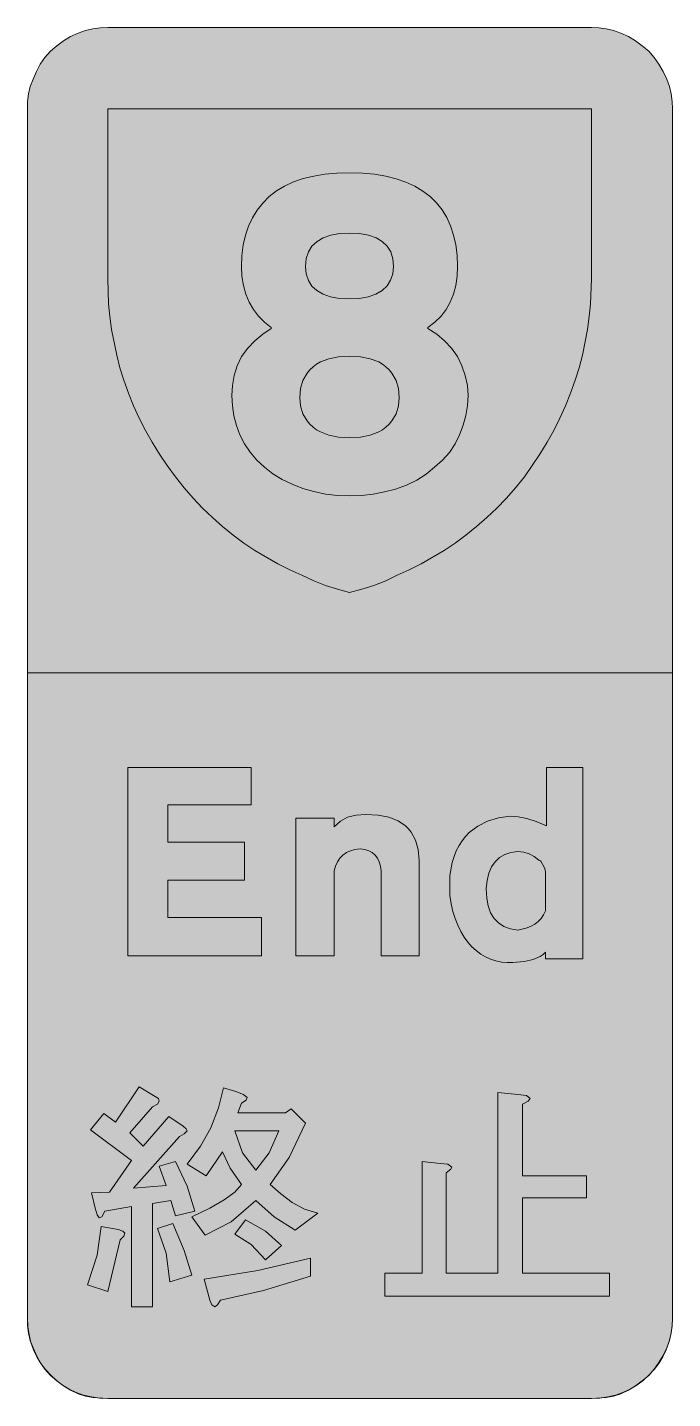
# Model space of a CAD drawing. Header units: metres. Extents: x 224 to 346, y 7 to 265.
import ezdxf

# ---------------------------------------------------------------- set-up
doc = ezdxf.new("R2010")
doc.units = ezdxf.units.M
for name, color, linetype, true_color in [('FILL_BLACK_000000', 7, 'Continuous', 0x000000), ('FILL_LIME_00FF00', 7, 'Continuous', 0x00ff00), ('FILL_WHITE_FFFFFF', 7, 'Continuous', 0xffffff), ('FILL_YELLOW_FFFF00', 7, 'Continuous', 0xffff00), ('STROKE_LIME_00FF00', 7, 'Continuous', 0x00ff00), ('STROKE_WHITE_FFFFFF', 7, 'Continuous', 0xffffff)]:
    doc.layers.add(name, color=color, linetype=linetype, true_color=true_color)

msp = doc.modelspace()

# ---------------------------------------------------------------- hatches: boundary and pattern name
at = {"layer": 'FILL_BLACK_000000', "true_color": 0x000000}
h = msp.add_hatch(color=7, dxfattribs=at)
h.dxf.hatch_style = 1
h.paths.add_polyline_path([(278.35, 177.57), (276.24, 178.18), (274.24, 178.95), (272.35, 179.87), (270.61, 180.95), (269.04, 182.16), (267.59, 183.51), (266.34, 184.98), (265.28, 186.56), (264.43, 188.24), (263.76, 190), (263.29, 191.83), (263.01, 193.72), (262.92, 195.66), (263.02, 197.55), (263.35, 199.42), (263.91, 201.25), (264.72, 203.04), (265.9, 204.59), (267.24, 205.99), (268.72, 207.22), (270.3, 208.26), (270.3, 208.44), (269.03, 209.45), (267.91, 210.59), (266.95, 211.86), (266.16, 213.26), (265.54, 214.77), (265.09, 216.39), (264.81, 218.12), (264.72, 219.96), (264.8, 222.05), (265.05, 224.01), (265.47, 225.84), (266.05, 227.54), (266.79, 229.12), (267.68, 230.57), (268.73, 231.89), (269.94, 233.1), (271.31, 234.17), (272.83, 235.09), (274.52, 235.87), (276.35, 236.5), (278.33, 236.98), (280.44, 237.33), (282.69, 237.53), (285.06, 237.6), (287.48, 237.53), (289.76, 237.32), (291.88, 236.96), (293.86, 236.46), (295.68, 235.83), (297.35, 235.06), (298.86, 234.15), (300.22, 233.1), (301.43, 231.92), (302.48, 230.6), (303.37, 229.16), (304.09, 227.58), (304.66, 225.87), (305.07, 224.03), (305.32, 222.06), (305.4, 219.96), (305.32, 218.12), (305.06, 216.39), (304.63, 214.77), (304.03, 213.26), (303.25, 211.86), (302.29, 210.59), (301.15, 209.45), (299.82, 208.44), (299.82, 208.26), (301.48, 207.22), (302.95, 205.99), (304.25, 204.59), (305.4, 203.04), (306.24, 201.25), (306.86, 199.42), (307.25, 197.55), (307.38, 195.66), (307.28, 193.77), (306.97, 191.9), (306.47, 190.07), (305.76, 188.28), (304.95, 186.56), (303.89, 184.95), (302.6, 183.47), (301.08, 182.16), (299.5, 180.88), (297.73, 179.75), (295.79, 178.79), (293.7, 178.02), (291.64, 177.52), (289.51, 177.12), (287.32, 176.86), (285.06, 176.76), (282.78, 176.85), (280.53, 177.12), (278.35, 177.57)])
h.paths.add_polyline_path([(279.57, 201.98), (278.86, 201.56), (278.22, 201.06), (277.59, 200.5), (277.07, 199.88), (276.28, 198.52), (275.84, 196.99), (275.7, 195.3), (275.84, 193.72), (276.28, 192.24), (277.07, 190.9), (277.59, 190.29), (278.22, 189.72), (278.86, 189.22), (279.57, 188.8), (281.17, 188.19), (283, 187.85), (285.06, 187.74), (287.12, 187.85), (288.95, 188.19), (290.55, 188.8), (291.26, 189.22), (291.9, 189.72), (292.53, 190.29), (293.05, 190.9), (293.83, 192.24), (294.28, 193.72), (294.42, 195.3), (294.28, 196.99), (293.83, 198.52), (293.05, 199.88), (292.53, 200.5), (291.9, 201.06), (291.26, 201.56), (290.55, 201.98), (288.95, 202.59), (287.12, 202.93), (285.06, 203.04), (283, 202.93), (281.17, 202.59), (279.57, 201.98)], flags=16)
h.paths.add_polyline_path([(292.81, 222.69), (292.14, 223.77), (291.22, 224.66), (290.05, 225.36), (288.63, 225.86), (286.97, 226.16), (285.06, 226.26), (283.17, 226.16), (281.53, 225.86), (280.12, 225.35), (278.94, 224.64), (277.99, 223.76), (277.32, 222.71), (276.91, 221.45), (276.78, 219.96), (276.91, 218.56), (277.31, 217.33), (277.98, 216.28), (278.89, 215.42), (280.07, 214.73), (281.49, 214.24), (283.15, 213.94), (285.06, 213.84), (286.95, 213.94), (288.59, 214.25), (290, 214.75), (291.18, 215.46), (292.12, 216.34), (292.8, 217.37), (293.2, 218.57), (293.34, 219.96), (293.21, 221.42), (292.81, 222.69)], flags=16)
h = msp.add_hatch(color=7, dxfattribs=at)
h.dxf.hatch_style = 1
h.paths.add_polyline_path([(250.86, 97.38), (268.5, 97.38), (268.5, 90.18), (243.3, 90.18), (243.3, 125.64), (266.52, 125.64), (266.52, 118.62), (250.86, 118.62), (250.86, 111.6), (265.26, 111.6), (265.26, 104.4), (250.86, 104.4), (250.86, 97.38)])
h = msp.add_hatch(color=7, dxfattribs=at)
h.dxf.hatch_style = 1
h.paths.add_polyline_path([(328.98, 125.64), (328.98, 89.64), (321.96, 89.64), (321.96, 90.9), (321.51, 90.46), (320.98, 90.08), (319.64, 89.51), (317.94, 89.13), (315.84, 88.92), (314.74, 88.91), (313.67, 89.01), (312.63, 89.22), (311.63, 89.55), (310.67, 89.98), (309.76, 90.52), (308.89, 91.16), (308.08, 91.91), (307.32, 92.77), (306.63, 93.72), (306, 94.78), (305.44, 95.93), (304.95, 97.19), (304.54, 98.54), (304.21, 99.98), (303.96, 101.52), (303.96, 105.3), (304.4, 107.78), (304.75, 108.91), (305.17, 109.96), (305.68, 110.93), (306.25, 111.82), (306.89, 112.64), (307.6, 113.38), (309.21, 114.62), (311.05, 115.55), (313.09, 116.17), (315.3, 116.46), (316.82, 116.36), (318.45, 116.03), (320.21, 115.47), (322.14, 114.66), (322.14, 125.64), (328.98, 125.64)])
h.paths.add_polyline_path([(321.94, 106.04), (321.78, 106.74), (321.06, 108), (320.88, 108.16), (320.7, 108.18), (319.85, 108.89), (318.92, 109.4), (317.89, 109.7), (316.74, 109.8), (315.46, 109.63), (314.32, 109.26), (313.33, 108.69), (312.49, 107.91), (311.81, 106.93), (311.3, 105.75), (310.96, 104.37), (310.8, 102.78), (310.89, 101.07), (311.17, 99.57), (311.64, 98.29), (312.28, 97.22), (313.12, 96.37), (314.14, 95.72), (315.35, 95.28), (316.74, 95.04), (318.49, 95.45), (319.26, 95.77), (319.96, 96.17), (320.58, 96.65), (321.12, 97.22), (321.58, 97.88), (321.96, 98.64), (321.96, 104.94), (321.94, 106.04)], flags=16)
h = msp.add_hatch(color=7, dxfattribs=at)
h.dxf.hatch_style = 1
h.paths.add_polyline_path([(291, 105.48), (291, 106.02), (291, 106.2), (290.88, 107.09), (290.66, 107.89), (290.33, 108.57), (289.9, 109.15), (289.35, 109.62), (288.7, 109.97), (287.93, 110.21), (287.04, 110.34), (286.08, 110.21), (285.22, 109.97), (284.46, 109.62), (283.8, 109.15), (283.24, 108.57), (282.79, 107.89), (282.43, 107.09), (282.18, 106.2), (282.18, 90.18), (274.98, 90.18), (274.98, 116.1), (282.18, 116.1), (282.18, 114.48), (283.37, 115.52), (284.7, 116.28), (286.34, 116.69), (288.12, 116.82), (290.46, 116.69), (292.48, 116.28), (294.19, 115.61), (295.59, 114.66), (296.18, 114.09), (296.69, 113.45), (297.49, 111.96), (297.99, 110.21), (298.2, 108.18), (298.2, 90.18), (291, 90.18), (291, 105.12), (291, 105.19), (291, 105.3), (291, 105.48)])
h = msp.add_hatch(color=7, dxfattribs=at)
h.dxf.hatch_style = 1
h.paths.add_polyline_path([(249.06, 63.36), (249.24, 62.82), (248.88, 62.28), (247.98, 61.74), (243.66, 56.88), (246.18, 54.36), (251.04, 59.94), (253.74, 58.14), (254.28, 57.6), (254.46, 57.24), (253.92, 56.7), (253.02, 56.16), (244.38, 46.44), (250.5, 46.98), (249.24, 50.58), (252.3, 51.48), (254.46, 46.8), (255.9, 42.12), (252.3, 41.22), (251.4, 44.1), (247.98, 43.56), (247.98, 24.12), (244.02, 24.12), (244.02, 43.02), (238.98, 42.12), (238.44, 41.04), (237.9, 40.86), (237.54, 41.4), (237.18, 42.66), (236.46, 45.54), (239.88, 45.72), (244.02, 51.66), (236.28, 57.42), (238.8, 60.48), (240.96, 58.86), (245.46, 65.52), (248.16, 63.9), (249.06, 63.36)])
h = msp.add_hatch(color=7, dxfattribs=at)
h.dxf.hatch_style = 1
h.paths.add_polyline_path([(265.8, 63.54), (265.62, 63), (264.72, 62.46), (264, 60.66), (273, 60.66), (274.08, 61.38), (276.78, 58.68), (273.72, 52.2), (270.12, 47.16), (272.1, 45.36), (274.26, 43.74), (276.6, 42.48), (279.12, 41.76), (274.8, 38.52), (270.84, 41.04), (267.42, 44.1), (262.74, 40.14), (257.88, 37.62), (255.36, 41.04), (258.78, 42.66), (261.48, 44.28), (263.46, 45.72), (264.72, 47.16), (262.56, 50.22), (261.12, 53.28), (258.06, 48.78), (254.46, 50.94), (256.98, 54.36), (258.96, 57.78), (260.4, 61.56), (261.3, 65.34), (263.64, 64.62), (265.08, 64.08), (265.8, 63.54)])
h.paths.add_polyline_path([(267.42, 49.86), (269.94, 53.1), (271.74, 57.24), (263.46, 57.24), (264.9, 53.1), (267.42, 49.86)], flags=16)
h = msp.add_hatch(color=7, dxfattribs=at)
h.dxf.hatch_style = 1
h.paths.add_polyline_path([(318.36, 63.9), (319.08, 63.36), (318.72, 62.82), (317.64, 62.28), (317.64, 48.78), (329.7, 48.78), (329.7, 44.64), (317.64, 44.64), (317.64, 30.42), (334.02, 30.42), (334.02, 26.1), (291.72, 26.1), (291.72, 30.42), (298.74, 30.42), (298.74, 51.48), (302.16, 51.12), (303.6, 50.94), (304.32, 50.4), (304.14, 50.04), (303.24, 49.32), (303.24, 30.42), (312.96, 30.42), (312.96, 64.44), (316.74, 64.08), (318.36, 63.9)])
h = msp.add_hatch(color=7, dxfattribs=at)
h.dxf.hatch_style = 1
h.paths.add_polyline_path([(242.4, 38.34), (242.76, 37.98), (242.58, 37.44), (241.86, 36.72), (239.52, 27), (235.74, 28.26), (237.54, 33.84), (238.26, 39.24), (241.5, 38.7), (242.4, 38.34)])
h = msp.add_hatch(color=7, dxfattribs=at)
h.dxf.hatch_style = 1
h.paths.add_polyline_path([(253.92, 34.74), (255.36, 30.06), (251.22, 28.8), (250.5, 34.2), (248.88, 38.88), (251.76, 39.78), (253.92, 34.74)])
h = msp.add_hatch(color=7, dxfattribs=at)
h.dxf.hatch_style = 1
h.paths.add_polyline_path([(269.22, 38.34), (272.28, 35.64), (269.22, 32.94), (266.52, 35.82), (263.46, 37.8), (265.44, 40.5), (269.22, 38.34)])
h = msp.add_hatch(color=7, dxfattribs=at)
h.dxf.hatch_style = 1
h.paths.add_polyline_path([(267.78, 30.96), (277.68, 33.3), (277.68, 29.88), (268.86, 27.18), (260.76, 25.38), (260.22, 24.48), (259.68, 24.12), (259.14, 24.48), (258.78, 25.38), (257.7, 29.34), (267.78, 30.96)])
at = {"layer": 'FILL_LIME_00FF00', "true_color": 0x00ff00}
h = msp.add_hatch(color=7, dxfattribs=at)
h.dxf.hatch_style = 1
h.paths.add_polyline_path([(224.4, 249.66), (224.44, 251.04), (224.6, 252.45), (224.93, 253.86), (225.48, 255.24), (226.09, 256.69), (226.83, 258.05), (227.71, 259.32), (228.72, 260.46), (229.94, 261.5), (231.19, 262.44), (232.52, 263.24), (233.94, 263.88), (235.32, 264.35), (236.73, 264.69), (238.14, 264.89), (239.52, 264.96), (330.6, 264.96), (331.98, 264.89), (333.39, 264.69), (334.8, 264.35), (336.18, 263.88), (337.6, 263.24), (338.92, 262.44), (340.18, 261.5), (341.4, 260.46), (342.42, 259.32), (343.31, 258.05), (344.11, 256.69), (344.82, 255.24), (345.29, 253.86), (345.63, 252.45), (345.83, 251.04), (345.9, 249.66), (345.9, 143.46), (224.4, 143.46), (224.4, 249.66)])
at = {"layer": 'FILL_WHITE_FFFFFF', "true_color": 0xffffff}
h = msp.add_hatch(color=7, dxfattribs=at)
h.dxf.hatch_style = 1
h.paths.add_polyline_path([(345.9, 143.46), (345.9, 21.96), (345.83, 20.58), (345.63, 19.17), (345.29, 17.76), (344.82, 16.38), (344.11, 14.96), (343.31, 13.64), (342.42, 12.38), (341.4, 11.16), (340.18, 10.15), (338.92, 9.25), (337.6, 8.45), (336.18, 7.74), (334.8, 7.3), (333.39, 7.02), (330.6, 6.84), (239.52, 6.84), (236.73, 7.02), (235.32, 7.3), (233.94, 7.74), (232.52, 8.45), (231.19, 9.25), (229.94, 10.15), (228.72, 11.16), (227.71, 12.38), (226.83, 13.64), (226.09, 14.96), (225.48, 16.38), (224.93, 17.76), (224.6, 19.17), (224.44, 20.58), (224.4, 21.96), (224.4, 143.46), (345.9, 143.46)])
at = {"layer": 'FILL_YELLOW_FFFF00', "true_color": 0xffff00}
h = msp.add_hatch(color=7, dxfattribs=at)
h.dxf.hatch_style = 1
h.paths.add_polyline_path([(282.79, 159.19), (280.56, 159.93), (278.33, 160.81), (276.06, 161.82), (273.8, 162.83), (271.58, 163.96), (267.24, 166.5), (265.17, 167.9), (263.13, 169.4), (261.15, 171), (259.23, 172.69), (257.38, 174.47), (255.6, 176.35), (253.9, 178.31), (252.3, 180.36), (250.73, 182.48), (249.26, 184.64), (247.9, 186.86), (246.63, 189.11), (245.47, 191.41), (244.4, 193.75), (243.44, 196.13), (242.58, 198.54), (241.83, 200.87), (241.21, 203.24), (240.24, 208.08), (239.9, 210.51), (239.68, 212.92), (239.52, 217.62), (239.52, 249.66), (330.6, 249.66), (330.6, 217.62), (330.44, 212.92), (330.22, 210.51), (329.88, 208.08), (328.91, 203.24), (328.29, 200.87), (327.54, 198.54), (326.68, 196.13), (325.72, 193.75), (324.66, 191.41), (323.51, 189.11), (322.27, 186.86), (320.93, 184.64), (318, 180.36), (316.34, 178.31), (314.6, 176.35), (312.79, 174.47), (310.91, 172.69), (308.98, 171), (306.99, 169.4), (304.95, 167.9), (302.88, 166.5), (298.54, 163.96), (296.32, 162.83), (294.06, 161.82), (291.87, 160.81), (289.63, 159.93), (287.35, 159.19), (285.06, 158.58), (282.79, 159.19)])

# ---------------------------------------------------------------- linework, layer by layer
at = {"layer": 'FILL_BLACK_000000', "lineweight": 0, "true_color": 0x000000}
for points in [[(278.35, 177.57), (276.24, 178.18), (274.24, 178.95), (272.35, 179.87), (270.61, 180.95), (269.04, 182.16), (267.59, 183.51), (266.34, 184.98), (265.28, 186.56), (264.43, 188.24), (263.76, 190), (263.29, 191.83), (263.01, 193.72), (262.92, 195.66), (263.02, 197.55), (263.35, 199.42), (263.91, 201.25), (264.72, 203.04), (265.9, 204.59), (267.24, 205.99), (268.72, 207.22), (270.3, 208.26), (270.3, 208.44), (269.03, 209.45), (267.91, 210.59), (266.95, 211.86), (266.16, 213.26), (265.54, 214.77), (265.09, 216.39), (264.81, 218.12), (264.72, 219.96), (264.8, 222.05), (265.05, 224.01), (265.47, 225.84), (266.05, 227.54), (266.79, 229.12), (267.68, 230.57), (268.73, 231.89), (269.94, 233.1), (271.31, 234.17), (272.83, 235.09), (274.52, 235.87), (276.35, 236.5), (278.33, 236.98), (280.44, 237.33), (282.69, 237.53), (285.06, 237.6), (287.48, 237.53), (289.76, 237.32), (291.88, 236.96), (293.86, 236.46), (295.68, 235.83), (297.35, 235.06), (298.86, 234.15), (300.22, 233.1), (301.43, 231.92), (302.48, 230.6), (303.37, 229.16), (304.09, 227.58), (304.66, 225.87), (305.07, 224.03), (305.32, 222.06), (305.4, 219.96), (305.32, 218.12), (305.06, 216.39), (304.63, 214.77), (304.03, 213.26), (303.25, 211.86), (302.29, 210.59), (301.15, 209.45), (299.82, 208.44), (299.82, 208.26), (301.48, 207.22), (302.95, 205.99), (304.25, 204.59), (305.4, 203.04), (306.24, 201.25), (306.86, 199.42), (307.25, 197.55), (307.38, 195.66), (307.28, 193.77), (306.97, 191.9), (306.47, 190.07), (305.76, 188.28), (304.95, 186.56), (303.89, 184.95), (302.6, 183.47), (301.08, 182.16), (299.5, 180.88), (297.73, 179.75), (295.79, 178.79), (293.7, 178.02), (291.64, 177.52), (289.51, 177.12), (287.32, 176.86), (285.06, 176.76), (282.78, 176.85), (280.53, 177.12)], [(292.81, 222.69), (292.14, 223.77), (291.22, 224.66), (290.05, 225.36), (288.63, 225.86), (286.97, 226.16), (285.06, 226.26), (283.17, 226.16), (281.53, 225.86), (280.12, 225.35), (278.94, 224.64), (277.99, 223.76), (277.32, 222.71), (276.91, 221.45), (276.78, 219.96), (276.91, 218.56), (277.31, 217.33), (277.98, 216.28), (278.89, 215.42), (280.07, 214.73), (281.49, 214.24), (283.15, 213.94), (285.06, 213.84), (286.95, 213.94), (288.59, 214.25), (290, 214.75), (291.18, 215.46), (292.12, 216.34), (292.8, 217.37), (293.2, 218.57), (293.34, 219.96), (293.21, 221.42)], [(279.57, 201.98), (278.86, 201.56), (278.22, 201.06), (277.59, 200.5), (277.07, 199.88), (276.28, 198.52), (275.84, 196.99), (275.7, 195.3), (275.84, 193.72), (276.28, 192.24), (277.07, 190.9), (277.59, 190.29), (278.22, 189.72), (278.86, 189.22), (279.57, 188.8), (281.17, 188.19), (283, 187.85), (285.06, 187.74), (287.12, 187.85), (288.95, 188.19), (290.55, 188.8), (291.26, 189.22), (291.9, 189.72), (292.53, 190.29), (293.05, 190.9), (293.83, 192.24), (294.28, 193.72), (294.42, 195.3), (294.28, 196.99), (293.83, 198.52), (293.05, 199.88), (292.53, 200.5), (291.9, 201.06), (291.26, 201.56), (290.55, 201.98), (288.95, 202.59), (287.12, 202.93), (285.06, 203.04), (283, 202.93), (281.17, 202.59)], [(250.86, 97.38), (268.5, 97.38), (268.5, 90.18), (243.3, 90.18), (243.3, 125.64), (266.52, 125.64), (266.52, 118.62), (250.86, 118.62), (250.86, 111.6), (265.26, 111.6), (265.26, 104.4), (250.86, 104.4)], [(328.98, 125.64), (328.98, 89.64), (321.96, 89.64), (321.96, 90.9), (321.51, 90.46), (320.98, 90.08), (319.64, 89.51), (317.94, 89.13), (315.84, 88.92), (314.74, 88.91), (313.67, 89.01), (312.63, 89.22), (311.63, 89.55), (310.67, 89.98), (309.76, 90.52), (308.89, 91.16), (308.08, 91.91), (307.32, 92.77), (306.63, 93.72), (306, 94.78), (305.44, 95.93), (304.95, 97.19), (304.54, 98.54), (304.21, 99.98), (303.96, 101.52), (303.96, 105.3), (304.4, 107.78), (304.75, 108.91), (305.17, 109.96), (305.68, 110.93), (306.25, 111.82), (306.89, 112.64), (307.6, 113.38), (309.21, 114.62), (311.05, 115.55), (313.09, 116.17), (315.3, 116.46), (316.82, 116.36), (318.45, 116.03), (320.21, 115.47), (322.14, 114.66), (322.14, 125.64)], [(291, 105.48), (291, 106.02), (291, 106.2), (290.88, 107.09), (290.66, 107.89), (290.33, 108.57), (289.9, 109.15), (289.35, 109.62), (288.7, 109.97), (287.93, 110.21), (287.04, 110.34), (286.08, 110.21), (285.22, 109.97), (284.46, 109.62), (283.8, 109.15), (283.24, 108.57), (282.79, 107.89), (282.43, 107.09), (282.18, 106.2), (282.18, 90.18), (274.98, 90.18), (274.98, 116.1), (282.18, 116.1), (282.18, 114.48), (283.37, 115.52), (284.7, 116.28), (286.34, 116.69), (288.12, 116.82), (290.46, 116.69), (292.48, 116.28), (294.19, 115.61), (295.59, 114.66), (296.18, 114.09), (296.69, 113.45), (297.49, 111.96), (297.99, 110.21), (298.2, 108.18), (298.2, 90.18), (291, 90.18), (291, 105.12), (291, 105.19), (291, 105.3)], [(321.94, 106.04), (321.78, 106.74), (321.06, 108), (320.88, 108.16), (320.7, 108.18), (319.85, 108.89), (318.92, 109.4), (317.89, 109.7), (316.74, 109.8), (315.46, 109.63), (314.32, 109.26), (313.33, 108.69), (312.49, 107.91), (311.81, 106.93), (311.3, 105.75), (310.96, 104.37), (310.8, 102.78), (310.89, 101.07), (311.17, 99.57), (311.64, 98.29), (312.28, 97.22), (313.12, 96.37), (314.14, 95.72), (315.35, 95.28), (316.74, 95.04), (318.49, 95.45), (319.26, 95.77), (319.96, 96.17), (320.58, 96.65), (321.12, 97.22), (321.58, 97.88), (321.96, 98.64), (321.96, 104.94)], [(249.06, 63.36), (249.24, 62.82), (248.88, 62.28), (247.98, 61.74), (243.66, 56.88), (246.18, 54.36), (251.04, 59.94), (253.74, 58.14), (254.28, 57.6), (254.46, 57.24), (253.92, 56.7), (253.02, 56.16), (244.38, 46.44), (250.5, 46.98), (249.24, 50.58), (252.3, 51.48), (254.46, 46.8), (255.9, 42.12), (252.3, 41.22), (251.4, 44.1), (247.98, 43.56), (247.98, 24.12), (244.02, 24.12), (244.02, 43.02), (238.98, 42.12), (238.44, 41.04), (237.9, 40.86), (237.54, 41.4), (237.18, 42.66), (236.46, 45.54), (239.88, 45.72), (244.02, 51.66), (236.28, 57.42), (238.8, 60.48), (240.96, 58.86), (245.46, 65.52), (248.16, 63.9)], [(265.8, 63.54), (265.62, 63), (264.72, 62.46), (264, 60.66), (273, 60.66), (274.08, 61.38), (276.78, 58.68), (273.72, 52.2), (270.12, 47.16), (272.1, 45.36), (274.26, 43.74), (276.6, 42.48), (279.12, 41.76), (274.8, 38.52), (270.84, 41.04), (267.42, 44.1), (262.74, 40.14), (257.88, 37.62), (255.36, 41.04), (258.78, 42.66), (261.48, 44.28), (263.46, 45.72), (264.72, 47.16), (262.56, 50.22), (261.12, 53.28), (258.06, 48.78), (254.46, 50.94), (256.98, 54.36), (258.96, 57.78), (260.4, 61.56), (261.3, 65.34), (263.64, 64.62), (265.08, 64.08)], [(318.36, 63.9), (319.08, 63.36), (318.72, 62.82), (317.64, 62.28), (317.64, 48.78), (329.7, 48.78), (329.7, 44.64), (317.64, 44.64), (317.64, 30.42), (334.02, 30.42), (334.02, 26.1), (291.72, 26.1), (291.72, 30.42), (298.74, 30.42), (298.74, 51.48), (302.16, 51.12), (303.6, 50.94), (304.32, 50.4), (304.14, 50.04), (303.24, 49.32), (303.24, 30.42), (312.96, 30.42), (312.96, 64.44), (316.74, 64.08)], [(267.42, 49.86), (269.94, 53.1), (271.74, 57.24), (263.46, 57.24), (264.9, 53.1)], [(242.4, 38.34), (242.76, 37.98), (242.58, 37.44), (241.86, 36.72), (239.52, 27), (235.74, 28.26), (237.54, 33.84), (238.26, 39.24), (241.5, 38.7)], [(253.92, 34.74), (255.36, 30.06), (251.22, 28.8), (250.5, 34.2), (248.88, 38.88), (251.76, 39.78)], [(269.22, 38.34), (272.28, 35.64), (269.22, 32.94), (266.52, 35.82), (263.46, 37.8), (265.44, 40.5)], [(267.78, 30.96), (277.68, 33.3), (277.68, 29.88), (268.86, 27.18), (260.76, 25.38), (260.22, 24.48), (259.68, 24.12), (259.14, 24.48), (258.78, 25.38), (257.7, 29.34)]]:
    msp.add_lwpolyline(points, close=True, dxfattribs=at)
at = {"layer": 'FILL_LIME_00FF00', "lineweight": 0, "true_color": 0x00ff00}
msp.add_lwpolyline([(224.4, 249.66), (224.44, 251.04), (224.6, 252.45), (224.93, 253.86), (225.48, 255.24), (226.09, 256.69), (226.83, 258.05), (227.71, 259.32), (228.72, 260.46), (229.94, 261.5), (231.19, 262.44), (232.52, 263.24), (233.94, 263.88), (235.32, 264.35), (236.73, 264.69), (238.14, 264.89), (239.52, 264.96), (330.6, 264.96), (331.98, 264.89), (333.39, 264.69), (334.8, 264.35), (336.18, 263.88), (337.6, 263.24), (338.92, 262.44), (340.18, 261.5), (341.4, 260.46), (342.42, 259.32), (343.31, 258.05), (344.11, 256.69), (344.82, 255.24), (345.29, 253.86), (345.63, 252.45), (345.83, 251.04), (345.9, 249.66), (345.9, 143.46), (224.4, 143.46)], close=True, dxfattribs=at)
at = {"layer": 'FILL_WHITE_FFFFFF', "lineweight": 0, "true_color": 0xffffff}
msp.add_lwpolyline([(345.9, 143.46), (345.9, 21.96), (345.83, 20.58), (345.63, 19.17), (345.29, 17.76), (344.82, 16.38), (344.11, 14.96), (343.31, 13.64), (342.42, 12.38), (341.4, 11.16), (340.18, 10.15), (338.92, 9.25), (337.6, 8.45), (336.18, 7.74), (334.8, 7.3), (333.39, 7.02), (330.6, 6.84), (239.52, 6.84), (236.73, 7.02), (235.32, 7.3), (233.94, 7.74), (232.52, 8.45), (231.19, 9.25), (229.94, 10.15), (228.72, 11.16), (227.71, 12.38), (226.83, 13.64), (226.09, 14.96), (225.48, 16.38), (224.93, 17.76), (224.6, 19.17), (224.44, 20.58), (224.4, 21.96), (224.4, 143.46)], close=True, dxfattribs=at)
at = {"layer": 'FILL_YELLOW_FFFF00', "lineweight": 0, "true_color": 0xffff00}
msp.add_lwpolyline([(282.79, 159.19), (280.56, 159.93), (278.33, 160.81), (276.06, 161.82), (273.8, 162.83), (271.58, 163.96), (267.24, 166.5), (265.17, 167.9), (263.13, 169.4), (261.15, 171), (259.23, 172.69), (257.38, 174.47), (255.6, 176.35), (253.9, 178.31), (252.3, 180.36), (250.73, 182.48), (249.26, 184.64), (247.9, 186.86), (246.63, 189.11), (245.47, 191.41), (244.4, 193.75), (243.44, 196.13), (242.58, 198.54), (241.83, 200.87), (241.21, 203.24), (240.24, 208.08), (239.9, 210.51), (239.68, 212.92), (239.52, 217.62), (239.52, 249.66), (330.6, 249.66), (330.6, 217.62), (330.44, 212.92), (330.22, 210.51), (329.88, 208.08), (328.91, 203.24), (328.29, 200.87), (327.54, 198.54), (326.68, 196.13), (325.72, 193.75), (324.66, 191.41), (323.51, 189.11), (322.27, 186.86), (320.93, 184.64), (318, 180.36), (316.34, 178.31), (314.6, 176.35), (312.79, 174.47), (310.91, 172.69), (308.98, 171), (306.99, 169.4), (304.95, 167.9), (302.88, 166.5), (298.54, 163.96), (296.32, 162.83), (294.06, 161.82), (291.87, 160.81), (289.63, 159.93), (287.35, 159.19), (285.06, 158.58)], close=True, dxfattribs=at)
at = {"layer": 'STROKE_LIME_00FF00', "lineweight": 0, "true_color": 0x00ff00}
for points in [[(224.4, 143.46), (224.4, 21.96)], [(345.9, 21.96), (345.9, 143.46)], [(224.4, 21.96), (224.48, 20.4), (224.7, 18.88), (225.07, 17.42), (225.57, 16.03), (226.2, 14.7), (226.95, 13.46), (227.82, 12.3), (228.79, 11.23), (229.86, 10.26), (231.02, 9.39), (232.26, 8.64), (233.59, 8.01), (234.98, 7.51), (236.44, 7.14), (237.96, 6.92), (239.52, 6.84)], [(330.6, 6.84), (332.17, 6.92), (333.69, 7.14), (335.15, 7.51), (336.56, 8.01), (337.9, 8.64), (339.16, 9.39), (340.34, 10.26), (341.42, 11.23), (342.41, 12.3), (343.29, 13.46), (344.06, 14.7), (344.7, 16.03), (345.21, 17.42), (345.59, 18.88), (345.82, 20.4), (345.9, 21.96)], [(239.52, 6.84), (330.6, 6.84)]]:
    msp.add_lwpolyline(points, dxfattribs=at)
at = {"layer": 'STROKE_WHITE_FFFFFF', "lineweight": 0, "true_color": 0xffffff}
msp.add_lwpolyline([(224.4, 143.46), (345.9, 143.46)], dxfattribs=at)

doc.saveas('drawing.dxf')
